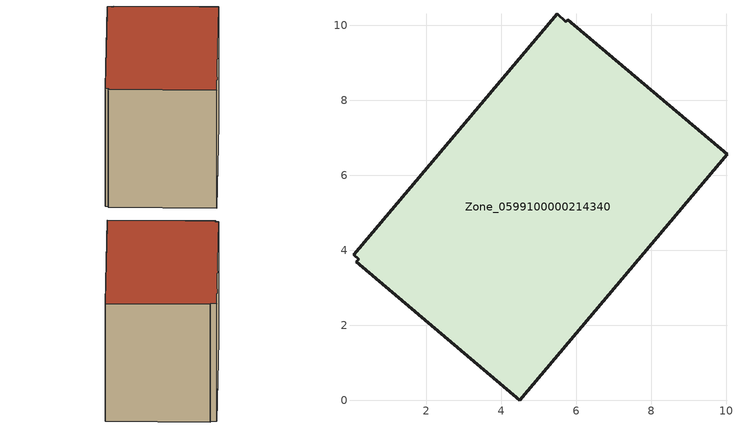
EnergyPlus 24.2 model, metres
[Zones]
Zone_0599100000214340
 floor ground (C_G): 0.14,3.7 0.2,3.77 0.06,3.88 5.49,10.31 5.73,10.09 5.78,10.15 10.02,6.56 4.49,0 z0
 wall outside (C_F): 10.02,6.56 5.78,10.15 5.73,10.09 5.49,10.31 0.06,3.88 0.2,3.77 0.14,3.7 4.49,0 10.02,6.56 z0:7.24
 roof outside (C_R): 0.2,3.77 0.14,3.7 4.49,0 10.02,6.56 5.78,10.15 5.73,10.09 5.49,10.31 0.06,3.88 z7.24
[BUILDING]
Pand.0599100000214340: North Axis=0; Terrain=City; Loads Convergence Tolerance Value=0.04; Temperature Convergence Tolerance Value=0.4; Solar Distribution=FullExterior; Maximum Number of Warmup Days=25; Minimum Number of Warmup Days=1
[Site:Location]
Rotterdam.The.Hague.AP_ZH_NLD Design_Conditions: Latitude=51.96; Longitude=4.45; Time Zone=1; Elevation=-4.5
[SITE:GROUNDTEMPERATURE:BUILDINGSURFACE]
18, 18, 18, 18, 18, 18, 18, 18, 18, 18, 18, 18
[MATERIAL] Thermal Absorptance=0.9; Solar Absorptance=0.7; Visible Absorptance=0.7
Name | Roughness | Thickness | Conductivity | Density | Specific Heat
G.TI.1946-1964 | MediumSmooth | 0.15 | 1 | 540 | 1210
F.TI.1946-1964 | Rough | 0.3 | 0.857143 | 1920 | 840
R.TI.1946-1964 | MediumRough | 0.2 | 0.277778 | 1500 | 1000
[CONSTRUCTION]
C_G: G.TI.1946-1964
C_F: F.TI.1946-1964
C_R: R.TI.1946-1964
[ZONE]
Zone_0599100000214340: Type=1; Multiplier=1; Ceiling Height=Autocalculate; Volume=Autocalculate; Floor Area=autocalculate; Part of Total Floor Area=Yes
[ZONEINFILTRATION:DESIGNFLOWRATE]
Infil_Zone_0599100000214340: Zone or ZoneList or Space or SpaceList=Zone_0599100000214340; Schedule=AlwaysOn; Design Flow Rate Calculation Method=Flow/Area; Flow Rate per Floor Area=0.003; Constant Term Coefficient=1; Temperature Term Coefficient=0; Velocity Term Coefficient=0; Velocity Squared Term Coefficient=0
[HVACTEMPLATE:ZONE:IDEALLOADSAIRSYSTEM]
Zone_0599100000214340: Maximum Heating Supply Air Temperature=50; Minimum Cooling Supply Air Temperature=13; Maximum Heating Supply Air Humidity Ratio=0.0156; Minimum Cooling Supply Air Humidity Ratio=0.0077; Heating Limit=NoLimit; Cooling Limit=NoLimit; Dehumidification Control Type=ConstantSensibleHeatRatio; Cooling Sensible Heat Ratio=0.7; Dehumidification Setpoint=60; Humidification Control Type=None; Humidification Setpoint=30; Outdoor Air Method=None; Outdoor Air Flow Rate per Person=0.00944; Outdoor Air Flow Rate per Zone Floor Area=0; Outdoor Air Flow Rate per Zone=0; Demand Controlled Ventilation Type=None; Outdoor Air Economizer Type=NoEconomizer; Heat Recovery Type=None; Sensible Heat Recovery Effectiveness=0.7; Latent Heat Recovery Effectiveness=0.65
[ZONECONTROL:THERMOSTAT]
ThermostatControl_Zone_0599100000214340: Zone or ZoneList=Zone_0599100000214340; Control Type Schedule=DualSetpointControlType; Control 1=Thermostat_Zone_0599100000214340; Temperature Difference Between Cutout And Setpoint=0
[THERMOSTATSETPOINT:DUALSETPOINT]
Thermostat_Zone_0599100000214340: Heating Setpoint Temperature Schedule=HeatingSetpoint_Zone_0599100000214340; Cooling Setpoint Temperature Schedule=CoolingSetpoint_Zone_0599100000214340
[SCHEDULE:COMPACT]
HeatingSetpoint_Zone_0599100000214340: Through: 12/31, For: AllDays, Until: 24:00, 21
CoolingSetpoint_Zone_0599100000214340: Through: 12/31, For: AllDays, Until: 24:00, 24
DualSetpointControlType: Through: 12/31, For: AllDays, Until: 24:00, 4
AlwaysOn: Through: 12/31, For: AllDays, Until: 24:00, 1
